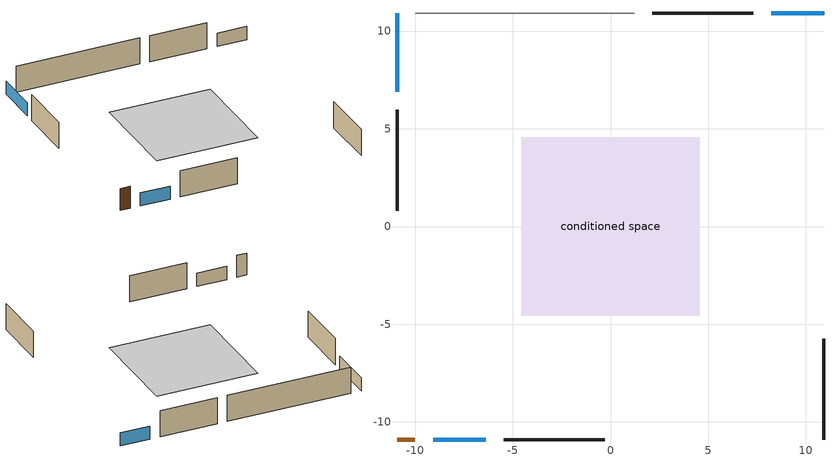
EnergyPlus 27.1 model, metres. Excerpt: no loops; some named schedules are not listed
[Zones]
conditioned space
 floor adiabatic (Floor1 construction): -4.57,-4.57 -4.57,4.57 4.57,4.57 4.57,-4.57 z3.05
 wall outside (AdiabaticWallConstruction 1): -10.92,-10.92 -10.01,-10.92 z3.05:5.08
 wall outside (AdiabaticWallConstruction): 10.92,10.92 8.23,10.92 / -9.08,-10.92 -6.39,-10.92 / -10.92,10.92 -10.92,6.89 z3.05:4.27
 wall outside (Wall1 construction): 7.3,10.92 2.14,10.92 / -5.46,-10.92 -0.29,-10.92 / -10.92,5.96 -10.92,0.79 / 10.92,-10.92 10.92,-5.75 z3.05:5.49
 wall adiabatic (Wall2 construction): 1.21,10.92 -9.99,10.92 z3.05:5.49
 window (WindowConstruction): 10.92,10.92 8.23,10.92 z3.05:4.27
 window (WindowConstruction 1): -9.08,-10.92 -6.39,-10.92 z3.05:4.27
 window (WindowConstruction 2): -10.92,10.92 -10.92,6.89 z3.05:4.27
 door (Door): -10.92,-10.92 -10.01,-10.92 z3.05:5.08
 ceiling adiabatic (Floor2 construction): 4.57,-4.57 4.57,4.57 -4.57,4.57 -4.57,-4.57 z3.05
[Building]
Building 1: Terrain=Suburbs
[Site:Location]
Denver-Aurora-Buckley.AFB_CO_USA WMO=724695: Latitude {deg}=39.72; Longitude {deg}=-104.75; Time Zone {hr}=-7; Elevation {m}=1726
[SizingPeriod:DesignDay] Day of Month=21; Dry-Bulb Temperature Range Modifier Type=DefaultMultipliers; Humidity Condition Type=Wetbulb; Barometric Pressure {Pa}=82237; Rain Indicator=No; Snow Indicator=No; Daylight Saving Time Indicator=No
Name | Month | Day Type | Maximum Dry-Bulb Temperature {C} | Daily Dry-Bulb Temperature Range {deltaC} | Wetbulb or DewPoint at Maximum Dry-Bulb {C} | Wind Speed {m/s} | Wind Direction {deg} | Solar Model Indicator | Sky Clearness | ASHRAE Clear Sky Optical Depth for Beam Irradiance (taub) | ASHRAE Clear Sky Optical Depth for Diffuse Irradiance (taud)
Denver-Aurora-Buckley.AFB_CO_USA Ann Htg 99.6% Condns DB | 12 | WinterDesignDay | -17.9 | 0 | -17.9 | 2.5 | 180 | ASHRAEClearSky | 0
Denver-Aurora-Buckley.AFB_CO_USA Ann Clg .4% Condns DB=>MWB | 7 | SummerDesignDay | 33.9 | 14.8 | 15 | 3.6 | 30 | ASHRAETau |  | 0.423 | 2.02
[Site:GroundTemperature:Shallow]
6.71281, 4.94206, 4.80025, 5.64056, 9.01395, 12.3716, 15.2825, 17.1265, 17.2832, 15.7834, 12.9467, 9.69205
[Site:WaterMainsTemperature]
Calculation Method=Schedule; Temperature Schedule=mains temperature schedule
[Material] Roughness=Rough
Name | Thickness {m} | Conductivity {W/m-K} | Density {kg/m3} | Specific Heat {J/kg-K} | Thermal Absorptance | Solar Absorptance | Visible Absorptance
ceiling stud and cavity | 0.0889 | 1.05181 | 20.9862 | 1087.66 | 0.9 | 0.7 | 0.7
door material | 0.04445 | 0.0716541 | 512.64 | 1214.23 | 0.9 | 0.7 | 0.7
floor covering | 0.0127 | 9.015625 | 54.468 | 1339.84 | 0.9 | 0.6 | 0.6
floor stud and cavity | 0.0889 | 2.00347 | 50.32683 | 1063.81 | 0.9 | 0.7 | 0.7
furniture material conditioned space 1 | 0.1524 | 0.115458 | 640.8 | 1214.23 | 0.9 | 0.6 | 0.6
gypsum board | 0.0127 | 0.160291 | 801 | 837.4 | 0.9 | 0.6 | 0.6
gypsum board 1 | 0.00254 | 0.160291 | 801 | 837.4 | 0.9 | 0.6 | 0.6
osb sheathing 0.5 in. | 0.0127 | 0.115458 | 512.64 | 1214.23 | 0.9 | 0.7 | 0.7
osb sheathing 0.5 in. 1 | 0.0127 | 0.115458 | 512.64 | 1214.23 | 0.92 | 0.7 | 0.7
wall rigid ins | 0.051816 | 0.029427 | 32.04 | 1214.23 | 0.9 | 0.7 | 0.7
wall rigid ins 1 | 0.512978 | 0.029427 | 32.04 | 1214.23 | 0.9 | 0.7 | 0.7
wall stud and cavity | 0.1397 | 0.0823012 | 139.0536 | 1170.24 | 0.9 | 0.7 | 0.7
wall stud and cavity 1 | 0.1397 | 0.506836 | 139.0536 | 1170.24 | 0.9 | 0.7 | 0.7
wall stud and cavity 2 | 0.0889 | 0.380278 | 52.3479 | 1209.89 | 0.9 | 0.7 | 0.7
wall stud and cavity 3 | 0.0889 | 0.391764 | 83.0341 | 1211.67 | 0.9 | 0.7 | 0.7
wood siding | 0.0254 | 0.102417 | 544.68 | 1172.36 | 0.92 | 0.7 | 0.7
wood siding 1; wood siding 2 | 0.0254 | 0.102417 | 544.68 | 1172.36 | 0.9 | 0.7 | 0.7
[WindowMaterial:SimpleGlazingSystem]
WindowMaterial: U-Factor {W/m2-K}=1.87374; Solar Heat Gain Coefficient=0.45
[Construction]
AdiabaticWallConstruction: wood siding 1, wall rigid ins 1, wall stud and cavity 2, gypsum board
AdiabaticWallConstruction 1: wood siding 2, wall rigid ins 1, wall stud and cavity 2, gypsum board
Door: door material
Floor1 construction: floor stud and cavity, floor covering
Floor2 construction: ceiling stud and cavity, gypsum board 1
furniture construction conditioned space 1: furniture material conditioned space 1
PartitionWallConstruction: gypsum board, wall stud and cavity 3, gypsum board
Wall1 construction: wood siding, wall rigid ins, osb sheathing 0.5 in., wall stud and cavity, gypsum board
Wall2 construction: osb sheathing 0.5 in. 1, wall stud and cavity 1, gypsum board
WindowConstruction; WindowConstruction 1; WindowConstruction 2: WindowMaterial
[Space]
conditioned space 1: Zone=conditioned space; Volume {m3}=203.881
[Zone]
conditioned space: Multiplier=1; Volume {m3}=203.881; Part of Total Floor Area=Yes
[InternalMass] Zone or ZoneList=conditioned space; Space or SpaceList=conditioned space 1
Name | Construction | Surface Area {m2}
furniture mass conditioned space 1 | furniture construction conditioned space 1 | 33.4451
partition wall mass | PartitionWallConstruction | 83.6127
[SurfaceProperty:IncidentSolarMultiplier] Incident Solar Multiplier=1; Incident Solar Multiplier Schedule=trans schedule winter=0.85 summer=0.7
Window1; Window2; Window3
[People]
occupants: Zone or ZoneList or Space or SpaceList=conditioned space 1; Number of People Schedule=occupants schedule; Number of People Calculation Method=People; Number of People=3; Fraction Radiant=0.314171; Sensible Heat Fraction=0.56303; Activity Level Schedule=occupants activity schedule; Carbon Dioxide Generation Rate {m3/s-W}=0; Enable ASHRAE 55 Comfort Warnings=No; Mean Radiant Temperature Calculation Type=EnclosureAveraged
[Lights]
interior lighting: Zone or ZoneList or Space or SpaceList=conditioned space 1; Schedule=interior lighting schedule; Design Level Calculation Method=LightingLevel; Lighting Level {W}=214.763; Return Air Fraction=0; Fraction Radiant=0.6; Fraction Visible=0.2; Fraction Replaceable=1
[ElectricEquipment] Zone or ZoneList or Space or SpaceList=conditioned space 1; Design Level Calculation Method=EquipmentLevel
Name | Schedule | Design Level {W} | Fraction Latent | Fraction Radiant | Fraction Lost
clothes dryer | clothes dryer schedule | 98.38 | 0.015 | 0.081 | 0.85
clothes washer | clothes washer schedule | 25.225 | 0.03 | 0.162 | 0.7
cooking range | cooking range schedule | 164.471 | 0.08 | 0.432 | 0.2
dishwasher | dishwasher schedule | 28.4013 | 0.3 | 0.18 | 0.4
fridge | fridge schedule | 74.2009 | 0 | 0.6 | 0
mech vent house fan | mech vent house fan schedule | 0 | 0 | 0 | 1
mech vent house fan cfis | mech vent house fan cfis schedule | 0 | 0 | 0 | 0
misc plug loads | misc plug loads schedule | 114.436 | 0.045 | 0.513 | 0.1
misc tv | misc tv schedule | 224.219 | 0 | 0.6 | 0
whole house fan | Always On Discrete | 0 | 0 | 0 | 1
[OtherEquipment] Zone or ZoneList or Space or SpaceList=conditioned space 1; Design Level Calculation Method=EquipmentLevel
Name | Fuel Type | Schedule | Design Level {W} | Fraction Latent | Fraction Radiant | Fraction Lost
general water use latent | None | general water use schedule | 53.2715 | 1 | 0 | 0
general water use sensible | None | general water use schedule | -52.5013 | 0 | 0.6 | 0
mech vent house fan latent load equip | None | Always On Discrete | 0 | 1 | 0 | 0
mech vent house fan sensible load equip | None | Always On Discrete | 0 | 0 | 0 | 0
water heater energy adjustment1 | Electricity | Always On Discrete | 0.01 | 0 | 0 | 1
[ZoneInfiltration:DesignFlowRate] Zone or ZoneList or Space or SpaceList=conditioned space 1; Schedule=Always On Discrete; Design Flow Rate Calculation Method=Flow/Zone; Design Flow Rate {m3/s}=0
infil flow; natural vent flow; whole house fan flow
[Exterior:Lights]
exterior lighting: Schedule=exterior lighting schedule; Design Level {W}=13.9041
[Schedule:Day:Interval]
trans schedule winter=0.85 summer=0.7 allday1; trans schedule winter=0.85 summer=0.7 allday305: No, 24:00, 0.85
trans schedule winter=0.85 summer=0.7 allday121: No, 24:00, 0.7
trans schedule winter=0.85 summer=0.7 default day; interior lighting schedule default day; occupants schedule default day: No, 24:00, 0
interior lighting schedule allday1: No, 01:00, 0.108182, 04:00, 0.0901515, 05:00, 0.0991667, 06:00, 0.162273, 07:00, 0.270455, 08:00, 0.342576, 10:00, 0.369621, 11:00, 0.351591, 12:00, 0.333561, 13:00, 0.324545, 14:00, 0.31553, 15:00, 0.333561, 16:00, 0.369621, 17:00, 0.450758, 18:00, 0.585985, 19:00, 0.775303, 20:00, 0.955606, 21:00, 0.991667, 22:00, 0.712197, 23:00, 0.360606, 24:00, 0.162273
interior lighting schedule allday2: No, 01:00, 0.100909, 04:00, 0.0840909, 05:00, 0.0925, 06:00, 0.151364, 07:00, 0.252273, 08:00, 0.319545, 10:00, 0.344773, 11:00, 0.327955, 12:00, 0.311136, 13:00, 0.302727, 14:00, 0.294318, 15:00, 0.311136, 16:00, 0.344773, 17:00, 0.420455, 18:00, 0.546591, 19:00, 0.723182, 20:00, 0.891364, 21:00, 0.925, 22:00, 0.664318, 23:00, 0.336364, 24:00, 0.151364
interior lighting schedule allday3: No, 01:00, 0.0927273, 04:00, 0.0772727, 05:00, 0.085, 06:00, 0.139091, 07:00, 0.231818, 08:00, 0.293636, 10:00, 0.316818, 11:00, 0.301364, 12:00, 0.285909, 13:00, 0.278182, 14:00, 0.270455, 15:00, 0.285909, 16:00, 0.316818, 17:00, 0.386364, 18:00, 0.502273, 19:00, 0.664545, 20:00, 0.819091, 21:00, 0.85, 22:00, 0.610455, 23:00, 0.309091, 24:00, 0.139091
occupants schedule allday1: No, 05:00, 0.426829, 06:00, 0.719512, 07:00, 1, 08:00, 0.670732, 09:00, 0.329268, 14:00, 0.170732, 15:00, 0.231707, 16:00, 0.329268, 17:00, 0.5, 18:00, 0.670732, 19:00, 0.829268, 21:00, 1, 22:00, 0.853659, 23:00, 0.646341, 24:00, 0.426829
[Schedule:Week:Daily]
trans schedule winter=0.85 summer=0.7 Week Rule - Jan1-Apr28: trans schedule winter=0.85 summer=0.7 allday1, trans schedule winter=0.85 summer=0.7 allday1, trans schedule winter=0.85 summer=0.7 allday1, trans schedule winter=0.85 summer=0.7 allday1, trans schedule winter=0.85 summer=0.7 allday1, trans schedule winter=0.85 summer=0.7 allday1, trans schedule winter=0.85 summer=0.7 allday1, trans schedule winter=0.85 summer=0.7 default day, trans schedule winter=0.85 summer=0.7 default day, trans schedule winter=0.85 summer=0.7 default day, trans schedule winter=0.85 summer=0.7 default day, trans schedule winter=0.85 summer=0.7 default day
trans schedule winter=0.85 summer=0.7 Week Rule - Apr29-May5: trans schedule winter=0.85 summer=0.7 allday1, trans schedule winter=0.85 summer=0.7 allday1, trans schedule winter=0.85 summer=0.7 allday121, trans schedule winter=0.85 summer=0.7 allday121, trans schedule winter=0.85 summer=0.7 allday121, trans schedule winter=0.85 summer=0.7 allday121, trans schedule winter=0.85 summer=0.7 allday121, trans schedule winter=0.85 summer=0.7 default day, trans schedule winter=0.85 summer=0.7 default day, trans schedule winter=0.85 summer=0.7 default day, trans schedule winter=0.85 summer=0.7 default day, trans schedule winter=0.85 summer=0.7 default day
trans schedule winter=0.85 summer=0.7 Week Rule - May6-Oct27: trans schedule winter=0.85 summer=0.7 allday121, trans schedule winter=0.85 summer=0.7 allday121, trans schedule winter=0.85 summer=0.7 allday121, trans schedule winter=0.85 summer=0.7 allday121, trans schedule winter=0.85 summer=0.7 allday121, trans schedule winter=0.85 summer=0.7 allday121, trans schedule winter=0.85 summer=0.7 allday121, trans schedule winter=0.85 summer=0.7 default day, trans schedule winter=0.85 summer=0.7 default day, trans schedule winter=0.85 summer=0.7 default day, trans schedule winter=0.85 summer=0.7 default day, trans schedule winter=0.85 summer=0.7 default day
trans schedule winter=0.85 summer=0.7 Week Rule - Oct28-Nov3: trans schedule winter=0.85 summer=0.7 allday121, trans schedule winter=0.85 summer=0.7 allday121, trans schedule winter=0.85 summer=0.7 allday121, trans schedule winter=0.85 summer=0.7 allday121, trans schedule winter=0.85 summer=0.7 allday305, trans schedule winter=0.85 summer=0.7 allday305, trans schedule winter=0.85 summer=0.7 allday305, trans schedule winter=0.85 summer=0.7 default day, trans schedule winter=0.85 summer=0.7 default day, trans schedule winter=0.85 summer=0.7 default day, trans schedule winter=0.85 summer=0.7 default day, trans schedule winter=0.85 summer=0.7 default day
trans schedule winter=0.85 summer=0.7 Week Rule - Nov4-Dec31: trans schedule winter=0.85 summer=0.7 allday305, trans schedule winter=0.85 summer=0.7 allday305, trans schedule winter=0.85 summer=0.7 allday305, trans schedule winter=0.85 summer=0.7 allday305, trans schedule winter=0.85 summer=0.7 allday305, trans schedule winter=0.85 summer=0.7 allday305, trans schedule winter=0.85 summer=0.7 allday305, trans schedule winter=0.85 summer=0.7 default day, trans schedule winter=0.85 summer=0.7 default day, trans schedule winter=0.85 summer=0.7 default day, trans schedule winter=0.85 summer=0.7 default day, trans schedule winter=0.85 summer=0.7 default day
interior lighting schedule Week Rule - Jan1-Jan27: interior lighting schedule allday1, interior lighting schedule allday1, interior lighting schedule allday1, interior lighting schedule allday1, interior lighting schedule allday1, interior lighting schedule allday1, interior lighting schedule allday1, interior lighting schedule default day, interior lighting schedule default day, interior lighting schedule default day, interior lighting schedule default day, interior lighting schedule default day
interior lighting schedule Week Rule - Jan28-Feb3: interior lighting schedule allday1, interior lighting schedule allday1, interior lighting schedule allday1, interior lighting schedule allday1, interior lighting schedule allday2, interior lighting schedule allday2, interior lighting schedule allday2, interior lighting schedule default day, interior lighting schedule default day, interior lighting schedule default day, interior lighting schedule default day, interior lighting schedule default day
interior lighting schedule Week Rule - Feb4-Feb24: interior lighting schedule allday2, interior lighting schedule allday2, interior lighting schedule allday2, interior lighting schedule allday2, interior lighting schedule allday2, interior lighting schedule allday2, interior lighting schedule allday2, interior lighting schedule default day, interior lighting schedule default day, interior lighting schedule default day, interior lighting schedule default day, interior lighting schedule default day
interior lighting schedule Week Rule - Feb25-Mar3: interior lighting schedule allday2, interior lighting schedule allday2, interior lighting schedule allday2, interior lighting schedule allday2, interior lighting schedule allday3, interior lighting schedule allday3, interior lighting schedule allday3, interior lighting schedule default day, interior lighting schedule default day, interior lighting schedule default day, interior lighting schedule default day, interior lighting schedule default day
interior lighting schedule Week Rule - Mar4-Mar31: interior lighting schedule allday3, interior lighting schedule allday3, interior lighting schedule allday3, interior lighting schedule allday3, interior lighting schedule allday3, interior lighting schedule allday3, interior lighting schedule allday3, interior lighting schedule default day, interior lighting schedule default day, interior lighting schedule default day, interior lighting schedule default day, interior lighting schedule default day
interior lighting schedule Week Rule - Apr1-Apr28: interior lighting schedule allday4, interior lighting schedule allday4, interior lighting schedule allday4, interior lighting schedule allday4, interior lighting schedule allday4, interior lighting schedule allday4, interior lighting schedule allday4, interior lighting schedule default day, interior lighting schedule default day, interior lighting schedule default day, interior lighting schedule default day, interior lighting schedule default day
interior lighting schedule Week Rule - Apr29-May5: interior lighting schedule allday4, interior lighting schedule allday4, interior lighting schedule allday5, interior lighting schedule allday5, interior lighting schedule allday5, interior lighting schedule allday5, interior lighting schedule allday5, interior lighting schedule default day, interior lighting schedule default day, interior lighting schedule default day, interior lighting schedule default day, interior lighting schedule default day
interior lighting schedule Week Rule - May6-May26: interior lighting schedule allday5, interior lighting schedule allday5, interior lighting schedule allday5, interior lighting schedule allday5, interior lighting schedule allday5, interior lighting schedule allday5, interior lighting schedule allday5, interior lighting schedule default day, interior lighting schedule default day, interior lighting schedule default day, interior lighting schedule default day, interior lighting schedule default day
interior lighting schedule Week Rule - May27-Jun2: interior lighting schedule allday5, interior lighting schedule allday5, interior lighting schedule allday5, interior lighting schedule allday5, interior lighting schedule allday5, interior lighting schedule allday6, interior lighting schedule allday6, interior lighting schedule default day, interior lighting schedule default day, interior lighting schedule default day, interior lighting schedule default day, interior lighting schedule default day
interior lighting schedule Week Rule - Jun3-Jun30: interior lighting schedule allday6, interior lighting schedule allday6, interior lighting schedule allday6, interior lighting schedule allday6, interior lighting schedule allday6, interior lighting schedule allday6, interior lighting schedule allday6, interior lighting schedule default day, interior lighting schedule default day, interior lighting schedule default day, interior lighting schedule default day, interior lighting schedule default day
interior lighting schedule Week Rule - Jul1-Jul28: interior lighting schedule allday7, interior lighting schedule allday7, interior lighting schedule allday7, interior lighting schedule allday7, interior lighting schedule allday7, interior lighting schedule allday7, interior lighting schedule allday7, interior lighting schedule default day, interior lighting schedule default day, interior lighting schedule default day, interior lighting schedule default day, interior lighting schedule default day
interior lighting schedule Week Rule - Jul29-Aug4: interior lighting schedule allday7, interior lighting schedule allday7, interior lighting schedule allday7, interior lighting schedule allday8, interior lighting schedule allday8, interior lighting schedule allday8, interior lighting schedule allday8, interior lighting schedule default day, interior lighting schedule default day, interior lighting schedule default day, interior lighting schedule default day, interior lighting schedule default day
interior lighting schedule Week Rule - Aug5-Aug25: interior lighting schedule allday8, interior lighting schedule allday8, interior lighting schedule allday8, interior lighting schedule allday8, interior lighting schedule allday8, interior lighting schedule allday8, interior lighting schedule allday8, interior lighting schedule default day, interior lighting schedule default day, interior lighting schedule default day, interior lighting schedule default day, interior lighting schedule default day
interior lighting schedule Week Rule - Aug26-Sep1: interior lighting schedule allday8, interior lighting schedule allday8, interior lighting schedule allday8, interior lighting schedule allday8, interior lighting schedule allday8, interior lighting schedule allday8, interior lighting schedule allday9, interior lighting schedule default day, interior lighting schedule default day, interior lighting schedule default day, interior lighting schedule default day, interior lighting schedule default day
interior lighting schedule Week Rule - Sep2-Sep29: interior lighting schedule allday9, interior lighting schedule allday9, interior lighting schedule allday9, interior lighting schedule allday9, interior lighting schedule allday9, interior lighting schedule allday9, interior lighting schedule allday9, interior lighting schedule default day, interior lighting schedule default day, interior lighting schedule default day, interior lighting schedule default day, interior lighting schedule default day
interior lighting schedule Week Rule - Sep30-Oct6: interior lighting schedule allday9, interior lighting schedule allday10, interior lighting schedule allday10, interior lighting schedule allday10, interior lighting schedule allday10, interior lighting schedule allday10, interior lighting schedule allday10, interior lighting schedule default day, interior lighting schedule default day, interior lighting schedule default day, interior lighting schedule default day, interior lighting schedule default day
interior lighting schedule Week Rule - Oct7-Oct27: interior lighting schedule allday10, interior lighting schedule allday10, interior lighting schedule allday10, interior lighting schedule allday10, interior lighting schedule allday10, interior lighting schedule allday10, interior lighting schedule allday10, interior lighting schedule default day, interior lighting schedule default day, interior lighting schedule default day, interior lighting schedule default day, interior lighting schedule default day
interior lighting schedule Week Rule - Oct28-Nov3: interior lighting schedule allday10, interior lighting schedule allday10, interior lighting schedule allday10, interior lighting schedule allday10, interior lighting schedule allday11, interior lighting schedule allday11, interior lighting schedule allday11, interior lighting schedule default day, interior lighting schedule default day, interior lighting schedule default day, interior lighting schedule default day, interior lighting schedule default day
interior lighting schedule Week Rule - Nov4-Nov24: interior lighting schedule allday11, interior lighting schedule allday11, interior lighting schedule allday11, interior lighting schedule allday11, interior lighting schedule allday11, interior lighting schedule allday11, interior lighting schedule allday11, interior lighting schedule default day, interior lighting schedule default day, interior lighting schedule default day, interior lighting schedule default day, interior lighting schedule default day
interior lighting schedule Week Rule - Nov25-Dec1: interior lighting schedule allday11, interior lighting schedule allday11, interior lighting schedule allday11, interior lighting schedule allday11, interior lighting schedule allday11, interior lighting schedule allday11, interior lighting schedule allday12, interior lighting schedule default day, interior lighting schedule default day, interior lighting schedule default day, interior lighting schedule default day, interior lighting schedule default day
interior lighting schedule Week Rule - Dec2-Dec31: interior lighting schedule allday12, interior lighting schedule allday12, interior lighting schedule allday12, interior lighting schedule allday12, interior lighting schedule allday12, interior lighting schedule allday12, interior lighting schedule allday12, interior lighting schedule default day, interior lighting schedule default day, interior lighting schedule default day, interior lighting schedule default day, interior lighting schedule default day
occupants schedule Week Rule - Jan1-Dec31: occupants schedule allday1, occupants schedule allday1, occupants schedule allday1, occupants schedule allday1, occupants schedule allday1, occupants schedule allday1, occupants schedule allday1, occupants schedule default day, occupants schedule default day, occupants schedule default day, occupants schedule default day, occupants schedule default day
clothes dryer schedule Week Rule - Jan1-Dec31: clothes dryer schedule allday1, clothes dryer schedule allday1, clothes dryer schedule allday1, clothes dryer schedule allday1, clothes dryer schedule allday1, clothes dryer schedule allday1, clothes dryer schedule allday1, clothes dryer schedule default day, clothes dryer schedule default day, clothes dryer schedule default day, clothes dryer schedule default day, clothes dryer schedule default day
clothes washer schedule Week Rule - Jan1-Dec31: clothes washer schedule allday1, clothes washer schedule allday1, clothes washer schedule allday1, clothes washer schedule allday1, clothes washer schedule allday1, clothes washer schedule allday1, clothes washer schedule allday1, clothes washer schedule default day, clothes washer schedule default day, clothes washer schedule default day, clothes washer schedule default day, clothes washer schedule default day
cooking range schedule Week Rule - Jan1-Dec31: cooking range schedule allday1, cooking range schedule allday1, cooking range schedule allday1, cooking range schedule allday1, cooking range schedule allday1, cooking range schedule allday1, cooking range schedule allday1, cooking range schedule default day, cooking range schedule default day, cooking range schedule default day, cooking range schedule default day, cooking range schedule default day
dishwasher schedule Week Rule - Jan1-Dec31: dishwasher schedule allday1, dishwasher schedule allday1, dishwasher schedule allday1, dishwasher schedule allday1, dishwasher schedule allday1, dishwasher schedule allday1, dishwasher schedule allday1, dishwasher schedule default day, dishwasher schedule default day, dishwasher schedule default day, dishwasher schedule default day, dishwasher schedule default day
misc plug loads schedule Week Rule - Jan1-Dec31: misc plug loads schedule allday1, misc plug loads schedule allday1, misc plug loads schedule allday1, misc plug loads schedule allday1, misc plug loads schedule allday1, misc plug loads schedule allday1, misc plug loads schedule allday1, misc plug loads schedule default day, misc plug loads schedule default day, misc plug loads schedule default day, misc plug loads schedule default day, misc plug loads schedule default day
misc tv schedule Week Rule - Jan1-Dec31: misc tv schedule allday1, misc tv schedule allday1, misc tv schedule allday1, misc tv schedule allday1, misc tv schedule allday1, misc tv schedule allday1, misc tv schedule allday1, misc tv schedule default day, misc tv schedule default day, misc tv schedule default day, misc tv schedule default day, misc tv schedule default day
general water use schedule Week Rule - Jan1-Dec31: general water use schedule allday1, general water use schedule allday1, general water use schedule allday1, general water use schedule allday1, general water use schedule allday1, general water use schedule allday1, general water use schedule allday1, general water use schedule default day, general water use schedule default day, general water use schedule default day, general water use schedule default day, general water use schedule default day
exterior lighting schedule Week Rule - Jan1-Jan27: exterior lighting schedule allday1, exterior lighting schedule allday1, exterior lighting schedule allday1, exterior lighting schedule allday1, exterior lighting schedule allday1, exterior lighting schedule allday1, exterior lighting schedule allday1, exterior lighting schedule default day, exterior lighting schedule default day, exterior lighting schedule default day, exterior lighting schedule default day, exterior lighting schedule default day
exterior lighting schedule Week Rule - Jan28-Feb3: exterior lighting schedule allday1, exterior lighting schedule allday1, exterior lighting schedule allday1, exterior lighting schedule allday1, exterior lighting schedule allday2, exterior lighting schedule allday2, exterior lighting schedule allday2, exterior lighting schedule default day, exterior lighting schedule default day, exterior lighting schedule default day, exterior lighting schedule default day, exterior lighting schedule default day
exterior lighting schedule Week Rule - Feb4-Feb24: exterior lighting schedule allday2, exterior lighting schedule allday2, exterior lighting schedule allday2, exterior lighting schedule allday2, exterior lighting schedule allday2, exterior lighting schedule allday2, exterior lighting schedule allday2, exterior lighting schedule default day, exterior lighting schedule default day, exterior lighting schedule default day, exterior lighting schedule default day, exterior lighting schedule default day
exterior lighting schedule Week Rule - Feb25-Mar3: exterior lighting schedule allday2, exterior lighting schedule allday2, exterior lighting schedule allday2, exterior lighting schedule allday2, exterior lighting schedule allday3, exterior lighting schedule allday3, exterior lighting schedule allday3, exterior lighting schedule default day, exterior lighting schedule default day, exterior lighting schedule default day, exterior lighting schedule default day, exterior lighting schedule default day
exterior lighting schedule Week Rule - Mar4-Mar31: exterior lighting schedule allday3, exterior lighting schedule allday3, exterior lighting schedule allday3, exterior lighting schedule allday3, exterior lighting schedule allday3, exterior lighting schedule allday3, exterior lighting schedule allday3, exterior lighting schedule default day, exterior lighting schedule default day, exterior lighting schedule default day, exterior lighting schedule default day, exterior lighting schedule default day
exterior lighting schedule Week Rule - Apr1-Apr28: exterior lighting schedule allday4, exterior lighting schedule allday4, exterior lighting schedule allday4, exterior lighting schedule allday4, exterior lighting schedule allday4, exterior lighting schedule allday4, exterior lighting schedule allday4, exterior lighting schedule default day, exterior lighting schedule default day, exterior lighting schedule default day, exterior lighting schedule default day, exterior lighting schedule default day
exterior lighting schedule Week Rule - Apr29-May5: exterior lighting schedule allday4, exterior lighting schedule allday4, exterior lighting schedule allday5, exterior lighting schedule allday5, exterior lighting schedule allday5, exterior lighting schedule allday5, exterior lighting schedule allday5, exterior lighting schedule default day, exterior lighting schedule default day, exterior lighting schedule default day, exterior lighting schedule default day, exterior lighting schedule default day
exterior lighting schedule Week Rule - May6-May26: exterior lighting schedule allday5, exterior lighting schedule allday5, exterior lighting schedule allday5, exterior lighting schedule allday5, exterior lighting schedule allday5, exterior lighting schedule allday5, exterior lighting schedule allday5, exterior lighting schedule default day, exterior lighting schedule default day, exterior lighting schedule default day, exterior lighting schedule default day, exterior lighting schedule default day
exterior lighting schedule Week Rule - May27-Jun2: exterior lighting schedule allday5, exterior lighting schedule allday5, exterior lighting schedule allday5, exterior lighting schedule allday5, exterior lighting schedule allday5, exterior lighting schedule allday6, exterior lighting schedule allday6, exterior lighting schedule default day, exterior lighting schedule default day, exterior lighting schedule default day, exterior lighting schedule default day, exterior lighting schedule default day
exterior lighting schedule Week Rule - Jun3-Jun30: exterior lighting schedule allday6, exterior lighting schedule allday6, exterior lighting schedule allday6, exterior lighting schedule allday6, exterior lighting schedule allday6, exterior lighting schedule allday6, exterior lighting schedule allday6, exterior lighting schedule default day, exterior lighting schedule default day, exterior lighting schedule default day, exterior lighting schedule default day, exterior lighting schedule default day
exterior lighting schedule Week Rule - Jul1-Jul28: exterior lighting schedule allday7, exterior lighting schedule allday7, exterior lighting schedule allday7, exterior lighting schedule allday7, exterior lighting schedule allday7, exterior lighting schedule allday7, exterior lighting schedule allday7, exterior lighting schedule default day, exterior lighting schedule default day, exterior lighting schedule default day, exterior lighting schedule default day, exterior lighting schedule default day
exterior lighting schedule Week Rule - Jul29-Aug4: exterior lighting schedule allday7, exterior lighting schedule allday7, exterior lighting schedule allday7, exterior lighting schedule allday8, exterior lighting schedule allday8, exterior lighting schedule allday8, exterior lighting schedule allday8, exterior lighting schedule default day, exterior lighting schedule default day, exterior lighting schedule default day, exterior lighting schedule default day, exterior lighting schedule default day
exterior lighting schedule Week Rule - Aug5-Aug25: exterior lighting schedule allday8, exterior lighting schedule allday8, exterior lighting schedule allday8, exterior lighting schedule allday8, exterior lighting schedule allday8, exterior lighting schedule allday8, exterior lighting schedule allday8, exterior lighting schedule default day, exterior lighting schedule default day, exterior lighting schedule default day, exterior lighting schedule default day, exterior lighting schedule default day
exterior lighting schedule Week Rule - Aug26-Sep1: exterior lighting schedule allday8, exterior lighting schedule allday8, exterior lighting schedule allday8, exterior lighting schedule allday8, exterior lighting schedule allday8, exterior lighting schedule allday8, exterior lighting schedule allday9, exterior lighting schedule default day, exterior lighting schedule default day, exterior lighting schedule default day, exterior lighting schedule default day, exterior lighting schedule default day
exterior lighting schedule Week Rule - Sep2-Sep29: exterior lighting schedule allday9, exterior lighting schedule allday9, exterior lighting schedule allday9, exterior lighting schedule allday9, exterior lighting schedule allday9, exterior lighting schedule allday9, exterior lighting schedule allday9, exterior lighting schedule default day, exterior lighting schedule default day, exterior lighting schedule default day, exterior lighting schedule default day, exterior lighting schedule default day
exterior lighting schedule Week Rule - Sep30-Oct6: exterior lighting schedule allday9, exterior lighting schedule allday10, exterior lighting schedule allday10, exterior lighting schedule allday10, exterior lighting schedule allday10, exterior lighting schedule allday10, exterior lighting schedule allday10, exterior lighting schedule default day, exterior lighting schedule default day, exterior lighting schedule default day, exterior lighting schedule default day, exterior lighting schedule default day
exterior lighting schedule Week Rule - Oct7-Oct27: exterior lighting schedule allday10, exterior lighting schedule allday10, exterior lighting schedule allday10, exterior lighting schedule allday10, exterior lighting schedule allday10, exterior lighting schedule allday10, exterior lighting schedule allday10, exterior lighting schedule default day, exterior lighting schedule default day, exterior lighting schedule default day, exterior lighting schedule default day, exterior lighting schedule default day
exterior lighting schedule Week Rule - Oct28-Nov3: exterior lighting schedule allday10, exterior lighting schedule allday10, exterior lighting schedule allday10, exterior lighting schedule allday10, exterior lighting schedule allday11, exterior lighting schedule allday11, exterior lighting schedule allday11, exterior lighting schedule default day, exterior lighting schedule default day, exterior lighting schedule default day, exterior lighting schedule default day, exterior lighting schedule default day
exterior lighting schedule Week Rule - Nov4-Nov24: exterior lighting schedule allday11, exterior lighting schedule allday11, exterior lighting schedule allday11, exterior lighting schedule allday11, exterior lighting schedule allday11, exterior lighting schedule allday11, exterior lighting schedule allday11, exterior lighting schedule default day, exterior lighting schedule default day, exterior lighting schedule default day, exterior lighting schedule default day, exterior lighting schedule default day
exterior lighting schedule Week Rule - Nov25-Dec1: exterior lighting schedule allday11, exterior lighting schedule allday11, exterior lighting schedule allday11, exterior lighting schedule allday11, exterior lighting schedule allday11, exterior lighting schedule allday11, exterior lighting schedule allday12, exterior lighting schedule default day, exterior lighting schedule default day, exterior lighting schedule default day, exterior lighting schedule default day, exterior lighting schedule default day
exterior lighting schedule Week Rule - Dec2-Dec31: exterior lighting schedule allday12, exterior lighting schedule allday12, exterior lighting schedule allday12, exterior lighting schedule allday12, exterior lighting schedule allday12, exterior lighting schedule allday12, exterior lighting schedule allday12, exterior lighting schedule default day, exterior lighting schedule default day, exterior lighting schedule default day, exterior lighting schedule default day, exterior lighting schedule default day
[Schedule:Year]
trans schedule winter=0.85 summer=0.7: trans schedule winter=0.85 summer=0.7 Week Rule - Jan1-Apr28, 1, 1, 4, 28, trans schedule winter=0.85 summer=0.7 Week Rule - Apr29-May5, 4, 29, 5, 5, trans schedule winter=0.85 summer=0.7 Week Rule - May6-Oct27, 5, 6, 10, 27, trans schedule winter=0.85 summer=0.7 Week Rule - Oct28-Nov3, 10, 28, 11, 3, trans schedule winter=0.85 summer=0.7 Week Rule - Nov4-Dec31, 11, 4, 12, 31
interior lighting schedule: interior lighting schedule Week Rule - Jan1-Jan27, 1, 1, 1, 27, interior lighting schedule Week Rule - Jan28-Feb3, 1, 28, 2, 3, interior lighting schedule Week Rule - Feb4-Feb24, 2, 4, 2, 24, interior lighting schedule Week Rule - Feb25-Mar3, 2, 25, 3, 3, interior lighting schedule Week Rule - Mar4-Mar31, 3, 4, 3, 31, interior lighting schedule Week Rule - Apr1-Apr28, 4, 1, 4, 28, interior lighting schedule Week Rule - Apr29-May5, 4, 29, 5, 5, interior lighting schedule Week Rule - May6-May26, 5, 6, 5, 26, interior lighting schedule Week Rule - May27-Jun2, 5, 27, 6, 2, interior lighting schedule Week Rule - Jun3-Jun30, 6, 3, 6, 30, interior lighting schedule Week Rule - Jul1-Jul28, 7, 1, 7, 28, interior lighting schedule Week Rule - Jul29-Aug4, 7, 29, 8, 4, interior lighting schedule Week Rule - Aug5-Aug25, 8, 5, 8, 25, interior lighting schedule Week Rule - Aug26-Sep1, 8, 26, 9, 1, interior lighting schedule Week Rule - Sep2-Sep29, 9, 2, 9, 29, interior lighting schedule Week Rule - Sep30-Oct6, 9, 30, 10, 6, interior lighting schedule Week Rule - Oct7-Oct27, 10, 7, 10, 27, interior lighting schedule Week Rule - Oct28-Nov3, 10, 28, 11, 3, interior lighting schedule Week Rule - Nov4-Nov24, 11, 4, 11, 24, interior lighting schedule Week Rule - Nov25-Dec1, 11, 25, 12, 1, interior lighting schedule Week Rule - Dec2-Dec31, 12, 2, 12, 31
occupants schedule: occupants schedule Week Rule - Jan1-Dec31, 1, 1, 12, 31
clothes dryer schedule: clothes dryer schedule Week Rule - Jan1-Dec31, 1, 1, 12, 31
clothes washer schedule: clothes washer schedule Week Rule - Jan1-Dec31, 1, 1, 12, 31
cooking range schedule: cooking range schedule Week Rule - Jan1-Dec31, 1, 1, 12, 31
dishwasher schedule: dishwasher schedule Week Rule - Jan1-Dec31, 1, 1, 12, 31
misc plug loads schedule: misc plug loads schedule Week Rule - Jan1-Dec31, 1, 1, 12, 31
misc tv schedule: misc tv schedule Week Rule - Jan1-Dec31, 1, 1, 12, 31
general water use schedule: general water use schedule Week Rule - Jan1-Dec31, 1, 1, 12, 31
exterior lighting schedule: exterior lighting schedule Week Rule - Jan1-Jan27, 1, 1, 1, 27, exterior lighting schedule Week Rule - Jan28-Feb3, 1, 28, 2, 3, exterior lighting schedule Week Rule - Feb4-Feb24, 2, 4, 2, 24, exterior lighting schedule Week Rule - Feb25-Mar3, 2, 25, 3, 3, exterior lighting schedule Week Rule - Mar4-Mar31, 3, 4, 3, 31, exterior lighting schedule Week Rule - Apr1-Apr28, 4, 1, 4, 28, exterior lighting schedule Week Rule - Apr29-May5, 4, 29, 5, 5, exterior lighting schedule Week Rule - May6-May26, 5, 6, 5, 26, exterior lighting schedule Week Rule - May27-Jun2, 5, 27, 6, 2, exterior lighting schedule Week Rule - Jun3-Jun30, 6, 3, 6, 30, exterior lighting schedule Week Rule - Jul1-Jul28, 7, 1, 7, 28, exterior lighting schedule Week Rule - Jul29-Aug4, 7, 29, 8, 4, exterior lighting schedule Week Rule - Aug5-Aug25, 8, 5, 8, 25, exterior lighting schedule Week Rule - Aug26-Sep1, 8, 26, 9, 1, exterior lighting schedule Week Rule - Sep2-Sep29, 9, 2, 9, 29, exterior lighting schedule Week Rule - Sep30-Oct6, 9, 30, 10, 6, exterior lighting schedule Week Rule - Oct7-Oct27, 10, 7, 10, 27, exterior lighting schedule Week Rule - Oct28-Nov3, 10, 28, 11, 3, exterior lighting schedule Week Rule - Nov4-Nov24, 11, 4, 11, 24, exterior lighting schedule Week Rule - Nov25-Dec1, 11, 25, 12, 1, exterior lighting schedule Week Rule - Dec2-Dec31, 12, 2, 12, 31
[Schedule:Compact]
mains temperature schedule: Through: 01/01, For: AllDays, Until: 24:00, 10.0422, Through: 01/02, For: AllDays, Until: 24:00, 9.98111, Through: 01/03, For: AllDays, Until: 24:00, 9.92111, Through: 01/04, For: AllDays, Until: 24:00, 9.86222, Through: 01/05, For: AllDays, Until: 24:00, 9.80444, Through: 01/06, For: AllDays, Until: 24:00, 9.74833, Through: 01/07, For: AllDays, Until: 24:00, 9.69333, Through: 01/08, For: AllDays, Until: 24:00, 9.63944, Through: 01/09, For: AllDays, Until: 24:00, 9.58722, Through: 01/10, For: AllDays, Until: 24:00, 9.53667, Through: 01/11, For: AllDays, Until: 24:00, 9.48722, Through: 01/12, For: AllDays, Until: 24:00, 9.43889, Through: 01/13, For: AllDays, Until: 24:00, 9.39222, Through: 01/14, For: AllDays, Until: 24:00, 9.34722, Through: 01/15, For: AllDays, Until: 24:00, 9.30333, Through: 01/16, For: AllDays, Until: 24:00, 9.26111, Through: 01/17, For: AllDays, Until: 24:00, 9.22, Through: 01/18, For: AllDays, Until: 24:00, 9.18056, Through: 01/19, For: AllDays, Until: 24:00, 9.14278, Through: 01/20, For: AllDays, Until: 24:00, 9.10611, Through: 01/21, For: AllDays, Until: 24:00, 9.07111, Through: 01/22, For: AllDays, Until: 24:00, 9.03778, Through: 01/23, For: AllDays, Until: 24:00, 9.00611, Through: 01/24, For: AllDays, Until: 24:00, 8.97556, Through: 01/25, For: AllDays, Until: 24:00, 8.94722, Through: 01/26, For: AllDays, Until: 24:00, 8.92, Through: 01/27, For: AllDays, Until: 24:00, 8.89389, Through: 01/28, For: AllDays, Until: 24:00, 8.87, Through: 01/29, For: AllDays, Until: 24:00, 8.84778, Through: 01/30, For: AllDays, Until: 24:00, 8.82667, Through: 01/31, For: AllDays, Until: 24:00, 8.80722, Through: 02/01, For: AllDays, Until: 24:00, 8.78944, Through: 02/02, For: AllDays, Until: 24:00, 8.77333, Through: 02/03, For: AllDays, Until: 24:00, 8.75889, Through: 02/04, For: AllDays, Until: 24:00, 8.74611, Through: 02/05, For: AllDays, Until: 24:00, 8.735, Through: 02/06, For: AllDays, Until: 24:00, 8.725, Through: 02/07, For: AllDays, Until: 24:00, 8.71722, Through: 02/08, For: AllDays, Until: 24:00, 8.71056, Through: 02/09, For: AllDays, Until: 24:00, 8.70611, Through: 02/10, For: AllDays, Until: 24:00, 8.70278, Through: 02/11, For: AllDays, Until: 24:00, 8.70111, Through: 02/12, For: AllDays, Until: 24:00, 8.70167, Through: 02/13, For: AllDays, Until: 24:00, 8.70333, Through: 02/14, For: AllDays, Until: 24:00, 8.70667, Through: 02/15, For: AllDays, Until: 24:00, 8.71167, Through: 02/16, For: AllDays, Until: 24:00, 8.71833, Through: 02/17, For: AllDays, Until: 24:00, 8.72667, Through: 02/18, For: AllDays, Until: 24:00, 8.73667, Through: 02/19, For: AllDays, Until: 24:00, 8.74778, Through: 02/20, For: AllDays, Until: 24:00, 8.76111, Through: 02/21, For: AllDays, Until: 24:00, 8.77611, Through: 02/22, For: AllDays, Until: 24:00, 8.79222, Through: 02/23, For: AllDays, Until: 24:00, 8.81, Through: 02/24, For: AllDays, Until: 24:00, 8.82944, Through: 02/25, For: AllDays, Until: 24:00, 8.85111, Through: 02/26, For: AllDays, Until: 24:00, 8.87333, Through: 02/27, For: AllDays, Until: 24:00, 8.89778, Through: 02/28, For: AllDays, Until: 24:00, 8.92389, Through: 03/01, For: AllDays, Until: 24:00, 8.95111, Through: 03/02, For: AllDays, Until: 24:00, 8.98, Through: 03/03, For: AllDays, Until: 24:00, 9.01056, Through: 03/04, For: AllDays, Until: 24:00, 9.04278, Through: 03/05, For: AllDays, Until: 24:00, 9.07667, Through: 03/06, For: AllDays, Until: 24:00, 9.11167, Through: 03/07, For: AllDays, Until: 24:00, 9.14833, Through: 03/08, For: AllDays, Until: 24:00, 9.18667, Through: 03/09, For: AllDays, Until: 24:00, 9.22611, Through: 03/10, For: AllDays, Until: 24:00, 9.26722, Through: 03/11, For: AllDays, Until: 24:00, 9.31, Through: 03/12, For: AllDays, Until: 24:00, 9.35389, Through: 03/13, For: AllDays, Until: 24:00, 9.39944, Through: 03/14, For: AllDays, Until: 24:00, 9.44611, Through: 03/15, For: AllDays, Until: 24:00, 9.49444, Through: 03/16, For: AllDays, Until: 24:00, 9.54444, Through: 03/17, For: AllDays, Until: 24:00, 9.595, Through: 03/18, For: AllDays, Until: 24:00, 9.64778, Through: 03/19, For: AllDays, Until: 24:00, 9.70167, Through: 03/20, For: AllDays, Until: 24:00, 9.75667, Through: 03/21, For: AllDays, Until: 24:00, 9.81333, Through: 03/22, For: AllDays, Until: 24:00, 9.87111, Through: 03/23, For: AllDays, Until: 24:00, 9.93, Through: 03/24, For: AllDays, Until: 24:00, 9.99, Through: 03/25, For: AllDays, Until: 24:00, 10.0517, Through: 03/26, For: AllDays, Until: 24:00, 10.1144, Through: 03/27, For: AllDays, Until: 24:00, 10.1783, Through: 03/28, For: AllDays, Until: 24:00, 10.2439, Through: 03/29, For: AllDays, Until: 24:00, 10.31, Through: 03/30, For: AllDays, Until: 24:00, 10.3778, Through: 03/31, For: AllDays, Until: 24:00, 10.4461, Through: 04/01, For: AllDays, Until: 24:00, 10.5161, Through: 04/02, For: AllDays, Until: 24:00, 10.5867, Through: 04/03, For: AllDays, Until: 24:00, 10.6589, Through: 04/04, For: AllDays, Until: 24:00, 10.7317, Through: 04/05, For: AllDays, Until: 24:00, 10.8056, Through: 04/06, For: AllDays, Until: 24:00, 10.8811, Through: 04/07, For: AllDays, Until: 24:00, 10.9567, Through: 04/08, For: AllDays, Until: 24:00, 11.0339, Through: 04/09, For: AllDays, Until: 24:00, 11.1117, Through: 04/10, For: AllDays, Until: 24:00, 11.1906, Through: 04/11, For: AllDays, Until: 24:00, 11.27, Through: 04/12, For: AllDays, Until: 24:00, 11.3511, Through: 04/13, For: AllDays, Until: 24:00, 11.4322, Through: 04/14, For: AllDays, Until: 24:00, 11.5144, Through: 04/15, For: AllDays, Until: 24:00, 11.5978, Through: 04/16, For: AllDays, Until: 24:00, 11.6817, Through: 04/17, For: AllDays, Until: 24:00, 11.7661, Through: 04/18, For: AllDays, Until: 24:00, 11.8511, Through: 04/19, For: AllDays, Until: 24:00, 11.9372, Through: 04/20, For: AllDays, Until: 24:00, 12.0239, Through: 04/21, For: AllDays, Until: 24:00, 12.1111, Through: 04/22, For: AllDays, Until: 24:00, 12.1994, Through: 04/23, For: AllDays, Until: 24:00, 12.2878, Through: 04/24, For: AllDays, Until: 24:00, 12.3767, Through: 04/25, For: AllDays, Until: 24:00, 12.4667, Through: 04/26, For: AllDays, Until: 24:00, 12.5567, Through: 04/27, For: AllDays, Until: 24:00, 12.6472, Through: 04/28, For: AllDays, Until: 24:00, 12.7383, Through: 04/29, For: AllDays, Until: 24:00, 12.83, Through: 04/30, For: AllDays, Until: 24:00, 12.9222, Through: 05/01, For: AllDays, Until: 24:00, 13.0144, Through: 05/02, For: AllDays, Until: 24:00, 13.1072, Through: 05/03, For: AllDays, Until: 24:00, 13.2, Through: 05/04, For: AllDays, Until: 24:00, 13.2933, Through: 05/05, For: AllDays, Until: 24:00, 13.3872, Through: 05/06, For: AllDays, Until: 24:00, 13.4806, Through: 05/07, For: AllDays, Until: 24:00, 13.575, Through: 05/08, For: AllDays, Until: 24:00, 13.6689, Through: 05/09, For: AllDays, Until: 24:00, 13.7633, Through: 05/10, For: AllDays, Until: 24:00, 13.8578, Through: 05/11, For: AllDays, Until: 24:00, 13.9528, Through: 05/12, For: AllDays, Until: 24:00, 14.0472, Through: 05/13, For: AllDays, Until: 24:00, 14.1422, Through: 05/14, For: AllDays, Until: 24:00, 14.2367, Through: 05/15, For: AllDays, Until: 24:00, 14.3317, Through: 05/16, For: AllDays, Until: 24:00, 14.4267, Through: 05/17, For: AllDays, Until: 24:00, 14.5211, Through: 05/18, For: AllDays, Until: 24:00, 14.6156, Through: 05/19, For: AllDays, Until: 24:00, 14.71, Through: 05/20, For: AllDays, Until: 24:00, 14.8044, Through: 05/21, For: AllDays, Until: 24:00, 14.8983, Through: 05/22, For: AllDays, Until: 24:00, 14.9922, Through: 05/23, For: AllDays, Until: 24:00, 15.0861, Through: 05/24, For: AllDays, Until: 24:00, 15.1794, Through: 05/25, For: AllDays, Until: 24:00, 15.2728, Through: 05/26, For: AllDays, Until: 24:00, 15.3656, Through: 05/27, For: AllDays, Until: 24:00, 15.4578, Through: 05/28, For: AllDays, Until: 24:00, 15.55, Through: 05/29, For: AllDays, Until: 24:00, 15.6417, Through: 05/30, For: AllDays, Until: 24:00, 15.7333, Through: 05/31, For: AllDays, Until: 24:00, 15.8239, Through: 06/01, For: AllDays, Until: 24:00, 15.9144, Through: 06/02, For: AllDays, Until: 24:00, 16.0044, Through: 06/03, For: AllDays, Until: 24:00, 16.0933, Through: 06/04, For: AllDays, Until: 24:00, 16.1822, Through: 06/05, For: AllDays, Until: 24:00, 16.2706, Through: 06/06, For: AllDays, Until: 24:00, 16.3583, Through: 06/07, For: AllDays, Until: 24:00, 16.445, Through: 06/08, For: AllDays, Until: 24:00, 16.5311, Through: 06/09, For: AllDays, Until: 24:00, 16.6167, Through: 06/10, For: AllDays, Until: 24:00, 16.7017, Through: 06/11, For: AllDays, Until: 24:00, 16.7861, Through: 06/12, For: AllDays, Until: 24:00, 16.8694, Through: 06/13, For: AllDays, Until: 24:00, 16.9517, Through: 06/14, For: AllDays, Until: 24:00, 17.0339, Through: 06/15, For: AllDays, Until: 24:00, 17.1144, Through: 06/16, For: AllDays, Until: 24:00, 17.1944, Through: 06/17, For: AllDays, Until: 24:00, 17.2739, Through: 06/18, For: AllDays, Until: 24:00, 17.3522, Through: 06/19, For: AllDays, Until: 24:00, 17.4294, Through: 06/20, For: AllDays, Until: 24:00, 17.5061, Through: 06/21, For: AllDays, Until: 24:00, 17.5811, Through: 06/22, For: AllDays, Until: 24:00, 17.6556, Through: 06/23, For: AllDays, Until: 24:00, 17.7289, Through: 06/24, For: AllDays, Until: 24:00, 17.8017, Through: 06/25, For: AllDays, Until: 24:00, 17.8728, Through: 06/26, For: AllDays, Until: 24:00, 17.9428, Through: 06/27, For: AllDays, Until: 24:00, 18.0122, Through: 06/28, For: AllDays, Until: 24:00, 18.08, Through: 06/29, For: AllDays, Until: 24:00, 18.1467, Through: 06/30, For: AllDays, Until: 24:00, 18.2128, Through: 07/01, For: AllDays, Until: 24:00, 18.2772, Through: 07/02, For: AllDays, Until: 24:00, 18.3406, Through: 07/03, For: AllDays, Until: 24:00, 18.4022, Through: 07/04, For: AllDays, Until: 24:00, 18.4633, Through: 07/05, For: AllDays, Until: 24:00, 18.5228, Through: 07/06, For: AllDays, Until: 24:00, 18.5811, Through: 07/07, For: AllDays, Until: 24:00, 18.6378, Through: 07/08, For: AllDays, Until: 24:00, 18.6939, Through: 07/09, For: AllDays, Until: 24:00, 18.7478, Through: 07/10, For: AllDays, Until: 24:00, 18.8011, Through: 07/11, For: AllDays, Until: 24:00, 18.8528, Through: 07/12, For: AllDays, Until: 24:00, 18.9028, Through: 07/13, For: AllDays, Until: 24:00, 18.9517, Through: 07/14, For: AllDays, Until: 24:00, 18.9994, Through: 07/15, For: AllDays, Until: 24:00, 19.0456, Through: 07/16, For: AllDays, Until: 24:00, 19.09, Through: 07/17, For: AllDays, Until: 24:00, 19.1333, Through: 07/18, For: AllDays, Until: 24:00, 19.175, Through: 07/19, For: AllDays, Until: 24:00, 19.215, Through: 07/20, For: AllDays, Until: 24:00, 19.2539, Through: 07/21, For: AllDays, Until: 24:00, 19.2911, Through: 07/22, For: AllDays, Until: 24:00, 19.3267, Through: 07/23, For: AllDays, Until: 24:00, 19.3611, Through: 07/24, For: AllDays, Until: 24:00, 19.3939, Through: 07/25, For: AllDays, Until: 24:00, 19.425, Through: 07/26, For: AllDays, Until: 24:00, 19.4544, Through: 07/27, For: AllDays, Until: 24:00, 19.4828, Through: 07/28, For: AllDays, Until: 24:00, 19.5094, Through: 07/29, For: AllDays, Until: 24:00, 19.5339, Through: 07/30, For: AllDays, Until: 24:00, 19.5578, Through: 07/31, For: AllDays, Until: 24:00, 19.5794, Through: 08/01, For: AllDays, Until: 24:00, 19.5994, Through: 08/02, For: AllDays, Until: 24:00, 19.6183, Through: 08/03, For: AllDays, Until: 24:00, 19.635, Through: 08/04, For: AllDays, Until: 24:00, 19.6506, Through: 08/05, For: AllDays, Until: 24:00, 19.6644, Through: 08/06, For: AllDays, Until: 24:00, 19.6767, Through: 08/07, For: AllDays, Until: 24:00, 19.6872, Through: 08/08, For: AllDays, Until: 24:00, 19.6961, Through: 08/09, For: AllDays, Until: 24:00, 19.7033, Through: 08/10, For: AllDays, Until: 24:00, 19.7089, Through: 08/11, For: AllDays, Until: 24:00, 19.7128, Through: 08/12, For: AllDays, Until: 24:00, 19.7156, Through: 08/13, For: AllDays, Until: 24:00, 19.7161, Through: 08/14, For: AllDays, Until: 24:00, 19.715, Through: 08/15, For: AllDays, Until: 24:00, 19.7128, Through: 08/16, For: AllDays, Until: 24:00, 19.7089, Through: 08/17, For: AllDays, Until: 24:00, 19.7028, Through: 08/18, For: AllDays, Until: 24:00, 19.6956, Through: 08/19, For: AllDays, Until: 24:00, 19.6867, Through: 08/20, For: AllDays, Until: 24:00, 19.6761, Through: 08/21, For: AllDays, Until: 24:00, 19.6639, Through: 08/22, For: AllDays, Until: 24:00, 19.65, Through: 08/23, For: AllDays, Until: 24:00, 19.6344, Through: 08/24, For: AllDays, Until: 24:00, 19.6172, Through: 08/25, For: AllDays, Until: 24:00, 19.5989, Through: 08/26, For: AllDays, Until: 24:00, 19.5783, Through: 08/27, For: AllDays, Until: 24:00, 19.5567, Through: 08/28, For: AllDays, Until: 24:00, 19.5333, Through: 08/29, For: AllDays, Until: 24:00, 19.5083, Through: 08/30, For: AllDays, Until: 24:00, 19.4817, Through: 08/31, For: AllDays, Until: 24:00, 19.4533, Through: 09/01, For: AllDays, Until: 24:00, 19.4239, Through: 09/02, For: AllDays, Until: 24:00, 19.3922, Through: 09/03, For: AllDays, Until: 24:00, 19.3594, Through: 09/04, For: AllDays, Until: 24:00, 19.3256, Through: 09/05, For: AllDays, Until: 24:00, 19.2894, Through: 09/06, For: AllDays, Until: 24:00, 19.2522, Through: 09/07, For: AllDays, Until: 24:00, 19.2133, Through: 09/08, For: AllDays, Until: 24:00, 19.1733, Through: 09/09, For: AllDays, Until: 24:00, 19.1317, Through: 09/10, For: AllDays, Until: 24:00, 19.0883, Through: 09/11, For: AllDays, Until: 24:00, 19.0433, Through: 09/12, For: AllDays, Until: 24:00, 18.9972, Through: 09/13, For: AllDays, Until: 24:00, 18.95, Through: 09/14, For: AllDays, Until: 24:00, 18.9011, Through: 09/15, For: AllDays, Until: 24:00, 18.8506, Through: 09/16, For: AllDays, Until: 24:00, 18.7989, Through: 09/17, For: AllDays, Until: 24:00, 18.7461, Through: 09/18, For: AllDays, Until: 24:00, 18.6917, Through: 09/19, For: AllDays, Until: 24:00, 18.6356, Through: 09/20, For: AllDays, Until: 24:00, 18.5789, Through: 09/21, For: AllDays, Until: 24:00, 18.5206, Through: 09/22, For: AllDays, Until: 24:00, 18.4606, Through: 09/23, For: AllDays, Until: 24:00, 18.4, Through: 09/24, For: AllDays, Until: 24:00, 18.3378, Through: 09/25, For: AllDays, Until: 24:00, 18.2744, Through: 09/26, For: AllDays, Until: 24:00, 18.21, Through: 09/27, For: AllDays, Until: 24:00, 18.1444, Through: 09/28, For: AllDays, Until: 24:00, 18.0772, Through: 09/29, For: AllDays, Until: 24:00, 18.0094, Through: 09/30, For: AllDays, Until: 24:00, 17.94, Through: 10/01, For: AllDays, Until: 24:00, 17.87, Through: 10/02, For: AllDays, Until: 24:00, 17.7989, Through: 10/03, For: AllDays, Until: 24:00, 17.7261, Through: 10/04, For: AllDays, Until: 24:00, 17.6528, Through: 10/05, For: AllDays, Until: 24:00, 17.5783, Through: 10/06, For: AllDays, Until: 24:00, 17.5028, Through: 10/07, For: AllDays, Until: 24:00, 17.4267, Through: 10/08, For: AllDays, Until: 24:00, 17.3489, Through: 10/09, For: AllDays, Until: 24:00, 17.2706, Through: 10/10, For: AllDays, Until: 24:00, 17.1917, Through: 10/11, For: AllDays, Until: 24:00, 17.1111, Through: 10/12, For: AllDays, Until: 24:00, 17.0306, Through: 10/13, For: AllDays, Until: 24:00, 16.9483, Through: 10/14, For: AllDays, Until: 24:00, 16.8661, Through: 10/15, For: AllDays, Until: 24:00, 16.7828, Through: 10/16, For: AllDays, Until: 24:00, 16.6983, Through: 10/17, For: AllDays, Until: 24:00, 16.6133, Through: 10/18, For: AllDays, Until: 24:00, 16.5278, Through: 10/19, For: AllDays, Until: 24:00, 16.4417, Through: 10/20, For: AllDays, Until: 24:00, 16.3544, Through: 10/21, For: AllDays, Until: 24:00, 16.2672, Through: 10/22, For: AllDays, Until: 24:00, 16.1789, Through: 10/23, For: AllDays, Until: 24:00, 16.09, Through: 10/24, For: AllDays, Until: 24:00, 16.0006, Through: 10/25, For: AllDays, Until: 24:00, 15.9106, Through: 10/26, For: AllDays, Until: 24:00, 15.8206, Through: 10/27, For: AllDays, Until: 24:00, 15.7294, Through: 10/28, For: AllDays, Until: 24:00, 15.6383, Through: 10/29, For: AllDays, Until: 24:00, 15.5467, Through: 10/30, For: AllDays, Until: 24:00, 15.4544, Through: 10/31, For: AllDays, Until: 24:00, 15.3617, Through: 11/01, For: AllDays, Until: 24:00, 15.2689, Through: 11/02, For: AllDays, Until: 24:00, 15.1761, Through: 11/03, For: AllDays, Until: 24:00, 15.0822, Through: 11/04, For: AllDays, Until: 24:00, 14.9889, Through: 11/05, For: AllDays, Until: 24:00, 14.895, Through: 11/06, For: AllDays, Until: 24:00, 14.8006, Through: 11/07, For: AllDays, Until: 24:00, 14.7061, Through: 11/08, For: AllDays, Until: 24:00, 14.6117, Through: 11/09, For: AllDays, Until: 24:00, 14.5172, Through: 11/10, For: AllDays, Until: 24:00, 14.4228, Through: 11/11, For: AllDays, Until: 24:00, 14.3278, Through: 11/12, For: AllDays, Until: 24:00, 14.2333, Through: 11/13, For: AllDays, Until: 24:00, 14.1383, Through: 11/14, For: AllDays, Until: 24:00, 14.0433, Through: 11/15, For: AllDays, Until: 24:00, 13.9489, Through: 11/16, For: AllDays, Until: 24:00, 13.8544, Through: 11/17, For: AllDays, Until: 24:00, 13.76, Through: 11/18, For: AllDays, Until: 24:00, 13.6656, Through: 11/19, For: AllDays, Until: 24:00, 13.5711, Through: 11/20, For: AllDays, Until: 24:00, 13.4772, Through: 11/21, For: AllDays, Until: 24:00, 13.3833, Through: 11/22, For: AllDays, Until: 24:00, 13.2894, Through: 11/23, For: AllDays, Until: 24:00, 13.1961, Through: 11/24, For: AllDays, Until: 24:00, 13.1033, Through: 11/25, For: AllDays, Until: 24:00, 13.0106, Through: 11/26, For: AllDays, Until: 24:00, 12.9183, Through: 11/27, For: AllDays, Until: 24:00, 12.8267, Through: 11/28, For: AllDays, Until: 24:00, 12.735, Through: 11/29, For: AllDays, Until: 24:00, 12.6439, Through: 11/30, For: AllDays, Until: 24:00, 12.5533, Through: 12/01, For: AllDays, Until: 24:00, 12.4628, Through: 12/02, For: AllDays, Until: 24:00, 12.3733, Through: 12/03, For: AllDays, Until: 24:00, 12.2844, Through: 12/04, For: AllDays, Until: 24:00, 12.1956, Through: 12/05, For: AllDays, Until: 24:00, 12.1078, Through: 12/06, For: AllDays, Until: 24:00, 12.0206, Through: 12/07, For: AllDays, Until: 24:00, 11.9339, Through: 12/08, For: AllDays, Until: 24:00, 11.8478, Through: 12/09, For: AllDays, Until: 24:00, 11.7628, Through: 12/10, For: AllDays, Until: 24:00, 11.6783, Through: 12/11, For: AllDays, Until: 24:00, 11.5944, Through: 12/12, For: AllDays, Until: 24:00, 11.5111, Through: 12/13, For: AllDays, Until: 24:00, 11.4289, Through: 12/14, For: AllDays, Until: 24:00, 11.3478, Through: 12/15, For: AllDays, Until: 24:00, 11.2672, Through: 12/16, For: AllDays, Until: 24:00, 11.1872, Through: 12/17, For: AllDays, Until: 24:00, 11.1089, Through: 12/18, For: AllDays, Until: 24:00, 11.0306, Through: 12/19, For: AllDays, Until: 24:00, 10.9539, Through: 12/20, For: AllDays, Until: 24:00, 10.8778, Through: 12/21, For: AllDays, Until: 24:00, 10.8028, Through: 12/22, For: AllDays, Until: 24:00, 10.7289, Through: 12/23, For: AllDays, Until: 24:00, 10.6561, Through: 12/24, For: AllDays, Until: 24:00, 10.5839, Through: 12/25, For: AllDays, Until: 24:00, 10.5133, Through: 12/26, For: AllDays, Until: 24:00, 10.4433, Through: 12/27, For: AllDays, Until: 24:00, 10.375, Through: 12/28, For: AllDays, Until: 24:00, 10.3072, Through: 12/29, For: AllDays, Until: 24:00, 10.2411, Through: 12/30, For: AllDays, Until: 24:00, 10.1761, Through: 12/31, For: AllDays, Until: 24:00, 10.1122
[Schedule:Constant]
occupants activity schedule: ActivityLevel, 117.228
fridge schedule: Fractional, 0
mech vent house fan schedule; mech vent house fan cfis schedule: Fractional, 1
Always On Discrete: OnOff, 1
